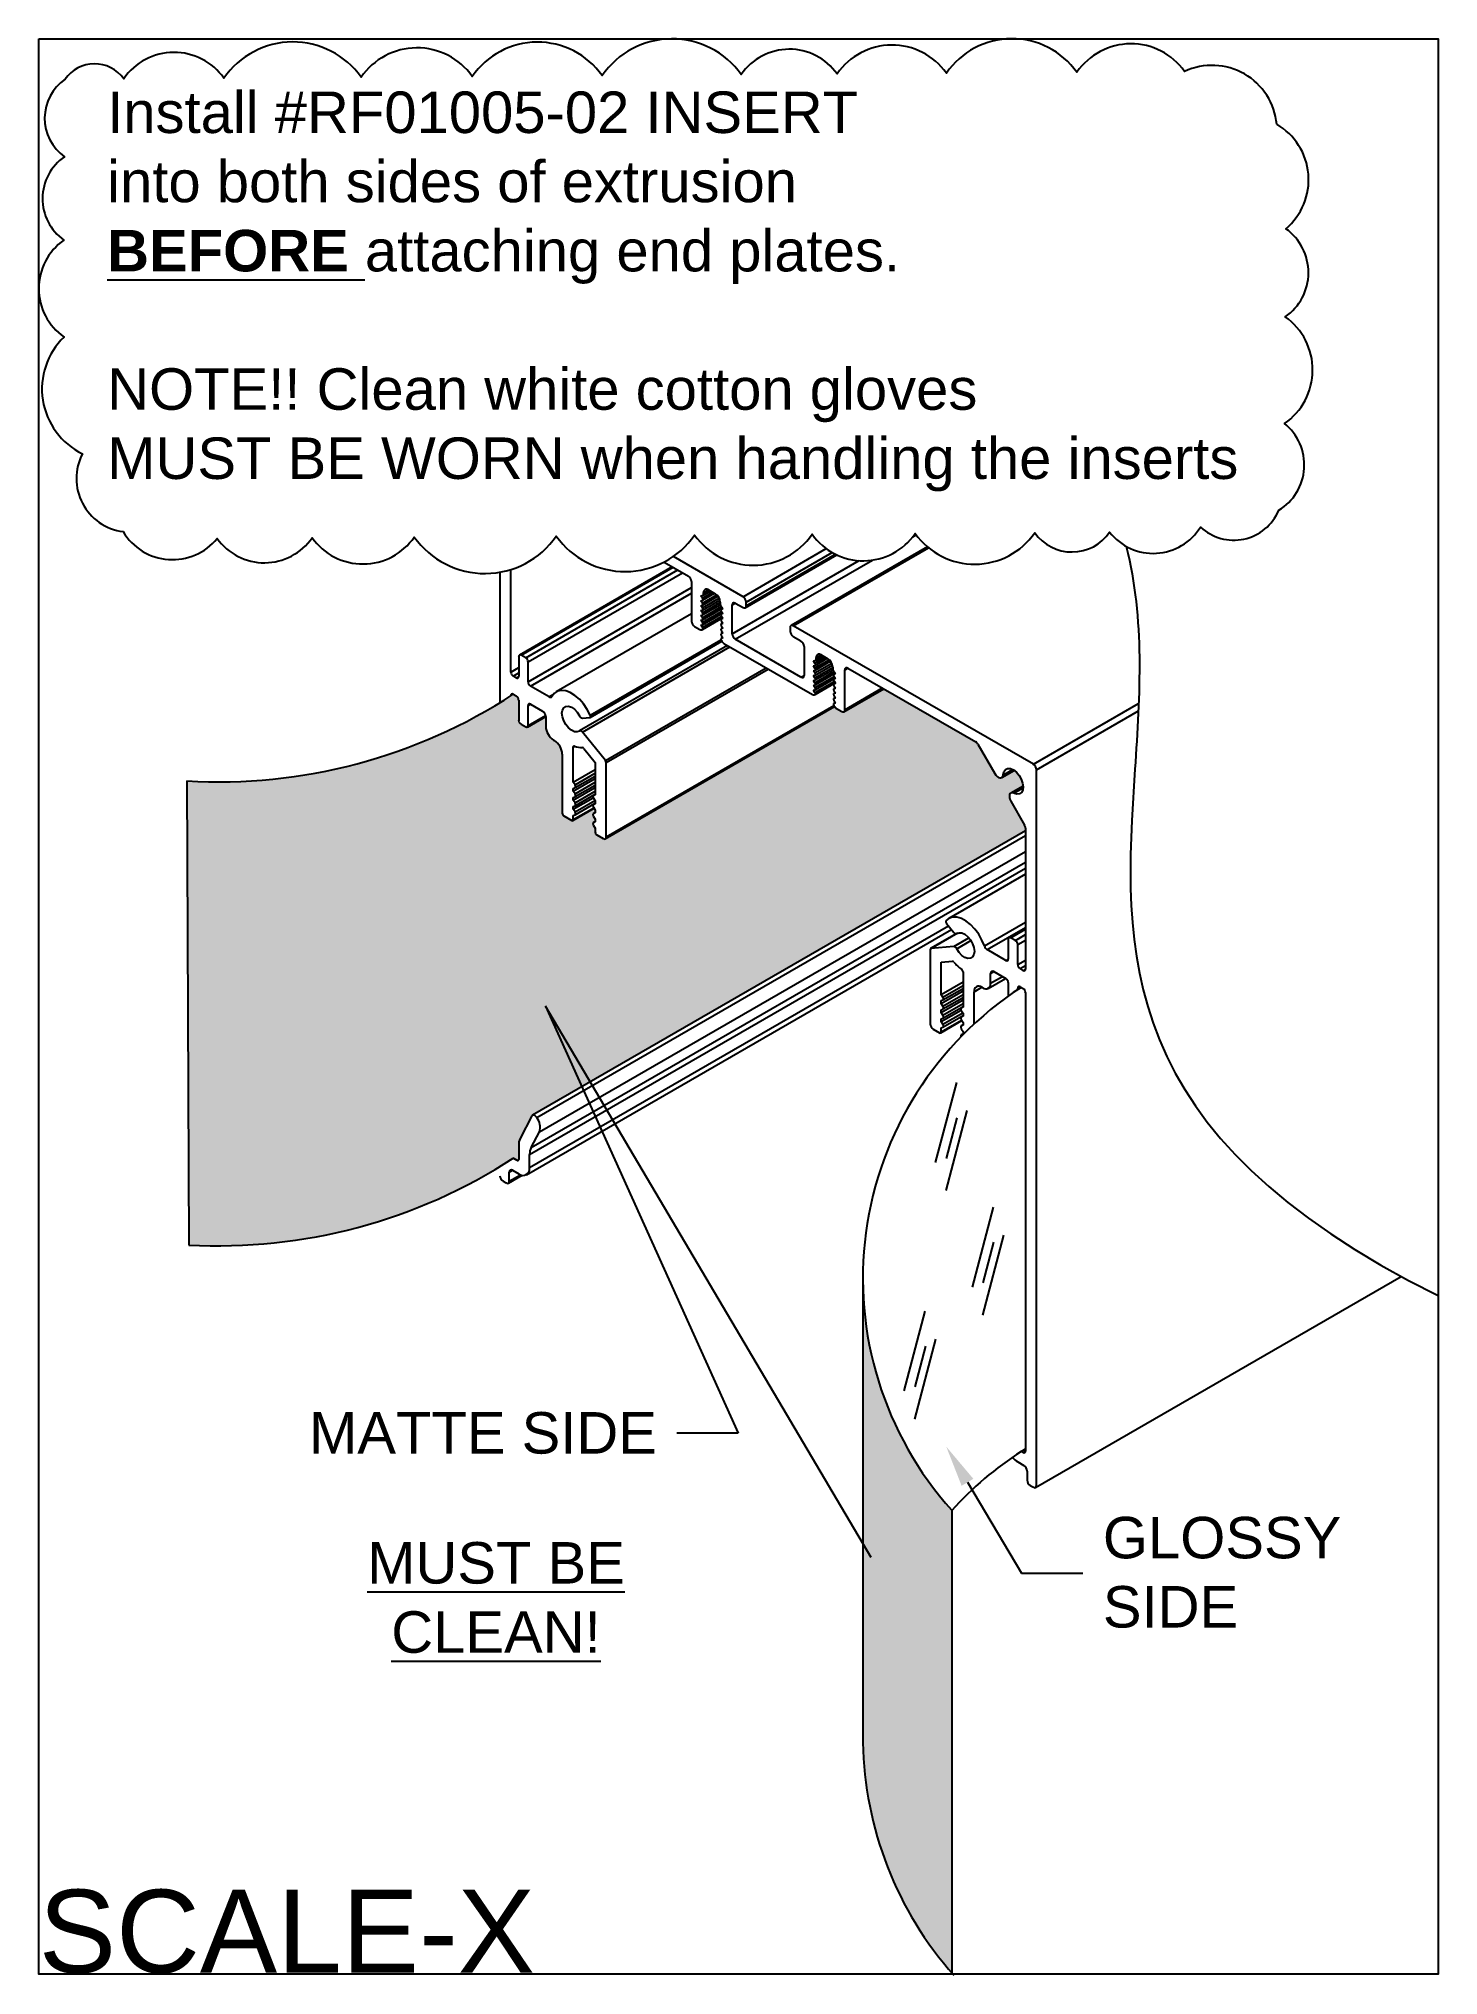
# Model space of a CAD drawing. Header units: inches. Extents: x 0 to 6.32, y -8.75 to 0.
import ezdxf
from ezdxf import colors
from ezdxf.entities.mleader import LeaderData, LeaderLine
from ezdxf.math import Vec2, Vec3

# ---------------------------------------------------------------- set-up
doc = ezdxf.new("R2010")
doc.units = ezdxf.units.IN
doc.header["$LTSCALE"] = 0.5
doc.header["$MEASUREMENT"] = 0
for name, color, linetype in [('FAB DWG', 221, 'CONTINUOUS'), ('Hardware', 242, 'CONTINUOUS'), ('Housing', 150, 'CONTINUOUS')]:
    doc.layers.add(name, color=color, linetype=linetype)
doc.layers.add('Text-Unprinted', color=131, linetype='CONTINUOUS', plot=False)
doc.styles.add('LSAD_Standard', font='arial.ttf')
doc.styles.get("Standard").update_dxf_attribs({"font": 'arial.ttf'})

msp = doc.modelspace()

# ---------------------------------------------------------------- hatches: boundary and pattern name
at = {"layer": 'Hardware', "ltscale": 0.5, "transparency": 16777216}
h = msp.add_hatch(dxfattribs=at)
h.set_pattern_fill('DOTS', color=256)
h.set_pattern_definition([(0, (-559.417354, -123.545665), (0.03125, 0.0625), [0, -0.0625])])
h.paths.add_polyline_path([(4.1239, -6.6472, -0.185195), (3.7223, -5.6001), (3.7223, -7.696, 0.176133), (4.1239, -8.7381)])
h.paths.add_polyline_path([(4.4569, -3.5778), (4.4569, -3.5656, 0.128046), (4.4528, -3.5516), (4.3873, -3.4382), (4.3832, -3.4233), (4.386, -3.4105), (4.3927, -3.4066), (4.4458, -3.3756), (4.4439, -3.3622), (4.4375, -3.3445), (4.4278, -3.3277), (4.4157, -3.3133), (4.405, -3.305), (4.3516, -3.3355), (4.3449, -3.3394), (4.3356, -3.3363), (4.3294, -3.3322), (4.3236, -3.3263), (4.3186, -3.3191), (4.2414, -3.1854, 0.135275), (4.2302, -3.1749), (3.8165, -2.936), (3.6366, -3.0396, -0.225024), (3.6292, -3.0402), (3.605, -3.0263, -0.134188), (3.5943, -3.0161), (2.5586, -3.6137, -0.225259), (2.5512, -3.6143), (2.5217, -3.5973, -0.267974), (2.5134, -3.5843), (2.5134, -3.5656), (2.5027, -3.549), (2.5034, -3.5421), (2.5134, -3.5363), (2.5134, -3.5247), (2.5027, -3.5081), (2.5034, -3.5013), (2.5134, -3.4955), (2.5134, -3.4839), (2.5085, -3.4763), (2.4101, -3.5329), (2.3732, -3.5116, -0.267975), (2.3649, -3.4986), (2.3649, -3.2316, 0.240666), (2.3303, -3.1708, -0.263763), (2.29, -3.1067), (2.29, -3.0618, 0.005757), (2.2899, -3.0611), (2.2069, -3.1088, -0.224847), (2.2013, -3.1092), (2.1801, -3.097, -0.267975), (2.1677, -3.0776), (2.1677, -2.9871, 0.270143), (2.1551, -2.9676), (2.1435, -2.961, -0.159795), (0.6693, -3.3528), (0.6775, -5.449, 0.158934), (2.1435, -5.0568), (2.1618, -5.0673, 0.577379), (2.1677, -5.0625), (2.1677, -4.9986, -0.120589), (2.1743, -4.9679), (2.229, -4.864)])

# ---------------------------------------------------------------- linework, layer by layer
at = {"layer": 'FAB DWG', "transparency": 16777216}
msp.add_lwpolyline([(0.1192, -0.1829, 0.520567), (0.1165, -0.5329, 0.520567), (0.1137, -0.9096, 0.520567), (0.1144, -1.3477, 0.520567), (0.197, -1.875, 0.520567), (0.381, -2.2268, 0.520567), (0.806, -2.2572, 0.520567), (1.2347, -2.2542, 0.520567), (1.6962, -2.251, 0.520567), (2.3376, -2.2466, 0.520567), (2.9625, -2.2423, 0.520567), (3.4931, -2.2386, 0.520567), (3.9591, -2.2354, 0.520567), (4.4983, -2.2317, 0.520567), (4.8369, -2.2293, 0.520567), (5.2472, -2.206, 0.520567), (5.6008, -2.1304, 0.520567), (5.6266, -1.7384, 0.520567), (5.6303, -1.2564, 0.520567), (5.6325, -0.8581, 0.520567), (5.5915, -0.3866, 0.520567), (5.1758, -0.148, 0.520567), (4.6889, -0.1513, 0.520567), (4.0996, -0.1554, 0.520567), (3.606, -0.1588, 0.520567), (3.1726, -0.1618, 0.520567), (2.545, -0.1662, 0.520567), (1.9579, -0.1702, 0.520567), (1.456, -0.1737, 0.520567), (0.8365, -0.178, 0.520567), (0.3839, -0.1811, 0.520567)], format="xyb", close=True, dxfattribs=at)
at = {"layer": 'Hardware', "transparency": 16777216}
for p, q in [((0.6693, -3.3528), (0.6775, -5.4494)), ((4.1445, -4.7151), (4.0492, -5.0763)), ((4.1918, -4.8423), (4.0964, -5.2035)), ((4.1467, -4.8745), (4.0982, -5.0582)), ((4.3108, -5.2778), (4.2155, -5.639)), ((4.3581, -5.405), (4.2627, -5.7662)), ((4.313, -5.4371), (4.2645, -5.6209)), ((4.0029, -5.7476), (3.9076, -6.1088)), ((4.0501, -5.8748), (3.9548, -6.236)), ((4.0051, -5.9069), (3.9566, -6.0907)), ((4.4375, -6.3814), (4.4569, -6.3702))]:
    msp.add_line(p, q, dxfattribs=at)
at = {"layer": 'Hardware', "ltscale": 0.5, "transparency": 16777216}
for p, q in [((3.7223, -5.6001), (3.7223, -7.696)), ((4.1239, -6.6472), (4.1239, -8.7431))]:
    msp.add_line(p, q, dxfattribs=at)
at = {"layer": 'Hardware', "transparency": 16777216}
for centre, radius, start, end in [((0.8091, -0.9097), 2.4474, 266.72534, 303.04061), ((5.2881, -5.6001), 1.5658, 122.90589, 221.96808), ((0.8091, -3.0055), 2.4474, 266.91785, 303.04061), ((5.2881, -7.696), 1.5658, 122.90589, 138.03192), ((5.3564, -7.6647), 1.6344, 181.09682, 221.5232)]:
    msp.add_arc(centre, radius, start, end, dxfattribs=at)
at = {"layer": 'Housing', "transparency": 16777216}
for p, q in [((3.9485, -2.2498), (3.9633, -2.2412)), ((3.1813, -2.5207), (2.8663, -2.3389)), ((3.1322, -2.6884), (3.7051, -2.3576)), ((3.1463, -2.7128), (3.7655, -2.3554)), ((3.1813, -2.5207), (3.5573, -2.3036)), ((3.1913, -2.5707), (3.6051, -2.3318)), ((3.1954, -2.5452), (3.584, -2.3209)), ((3.1954, -2.5615), (3.5987, -2.3287)), ((4.0137, -2.2951), (3.398, -2.6506)), ((3.408, -2.6516), (4.0185, -2.2991)), ((2.0828, -2.4099), (2.0828, -2.9996)), ((2.1323, -2.8609), (2.1323, -2.3979)), ((2.8616, -2.3852), (2.1708, -2.784)), ((2.1783, -2.7847), (2.866, -2.3877)), ((2.1995, -2.7969), (2.8872, -2.3999)), ((2.2101, -2.8153), (2.9084, -2.4122)), ((2.8248, -2.3639), (2.9342, -2.4271)), ((2.2101, -2.9058), (2.9484, -2.4796)), ((2.2207, -2.9242), (2.9484, -2.5041)), ((2.9484, -2.4516), (2.9484, -2.6312)), ((2.9908, -2.5171), (3.0008, -2.5141)), ((2.9973, -2.5272), (2.9908, -2.5171)), ((2.9973, -2.5272), (3.0439, -2.5003)), ((2.9973, -2.5492), (3.062, -2.5119)), ((2.9973, -2.5713), (3.0732, -2.5275)), ((2.9977, -2.537), (3.0526, -2.5053)), ((2.9977, -2.5591), (3.0679, -2.5185)), ((2.9977, -2.5811), (3.0762, -2.5358)), ((3.0014, -2.5139), (3.0344, -2.4948)), ((3.0031, -2.502), (3.025, -2.4894)), ((3.0031, -2.5102), (3.0321, -2.4935)), ((3.0031, -2.5102), (3.0031, -2.502)), ((3.025, -2.4894), (3.0555, -2.507)), ((2.9484, -2.5983), (2.3377, -2.9508)), ((2.9908, -2.5391), (2.9971, -2.5373)), ((2.9973, -2.5492), (2.9908, -2.5391)), ((2.9908, -2.5612), (2.9971, -2.5593)), ((2.9973, -2.5713), (2.9908, -2.5612)), ((2.9908, -2.5832), (2.9971, -2.5814)), ((2.9973, -2.5933), (2.9908, -2.5832)), ((2.9908, -2.6053), (2.9971, -2.6034)), ((2.9973, -2.6154), (2.9908, -2.6053)), ((2.9973, -2.5933), (3.0775, -2.5471)), ((2.9973, -2.6154), (3.0837, -2.5655)), ((2.9973, -2.6374), (3.0837, -2.5875)), ((2.9973, -2.6595), (3.0837, -2.6096)), ((2.9977, -2.6032), (3.0782, -2.5567)), ((2.9977, -2.6252), (3.0887, -2.5727)), ((2.9977, -2.6473), (3.0887, -2.5947)), ((2.9977, -2.6693), (3.0887, -2.6168)), ((3.0775, -2.545), (3.0775, -2.5531)), ((3.0797, -2.5597), (3.0898, -2.5742)), ((3.0892, -2.5733), (3.0829, -2.577)), ((3.0892, -2.5954), (3.0829, -2.599)), ((3.0892, -2.6174), (3.0829, -2.6211)), ((3.0832, -2.5768), (3.0892, -2.5734)), ((3.0898, -2.5742), (3.0832, -2.5768)), ((3.0832, -2.5988), (3.0892, -2.5954)), ((3.0898, -2.5963), (3.0832, -2.5988)), ((3.0832, -2.6209), (3.0892, -2.6174)), ((3.0898, -2.6183), (3.0832, -2.6209)), ((3.0835, -2.5871), (3.0898, -2.5963)), ((3.0835, -2.6092), (3.0898, -2.6183)), ((3.1322, -2.5577), (3.1463, -2.5495)), ((3.1322, -2.6884), (3.1322, -2.5577)), ((3.1463, -2.5495), (3.1813, -2.5697)), ((3.1954, -2.5615), (3.1954, -2.5452)), ((2.9625, -2.6557), (2.9856, -2.6691)), ((2.9908, -2.6273), (2.9971, -2.6255)), ((2.9973, -2.6374), (2.9908, -2.6273)), ((2.9908, -2.6494), (2.9971, -2.6475)), ((2.9973, -2.6595), (2.9908, -2.6494)), ((2.9947, -2.6705), (2.9973, -2.6695)), ((3.0892, -2.6395), (3.0829, -2.6431)), ((3.0892, -2.6615), (3.0829, -2.6651)), ((3.0892, -2.6836), (3.0829, -2.6872)), ((3.0892, -2.7056), (3.0829, -2.7092)), ((3.0832, -2.6429), (3.0892, -2.6395)), ((3.0898, -2.6404), (3.0832, -2.6429)), ((3.0832, -2.665), (3.0892, -2.6615)), ((3.0898, -2.6624), (3.0832, -2.665)), ((3.0832, -2.687), (3.0892, -2.6836)), ((3.0898, -2.6845), (3.0832, -2.687)), ((3.0832, -2.7091), (3.0892, -2.7056)), ((3.0898, -2.7065), (3.0832, -2.7091)), ((3.0835, -2.6312), (3.0898, -2.6404)), ((3.0835, -2.6533), (3.0898, -2.6624)), ((3.0835, -2.6753), (3.0898, -2.6845)), ((3.0835, -2.6974), (3.0898, -2.7065)), ((3.3938, -2.6597), (3.3938, -2.6761)), ((4.4923, -3.2775), (3.408, -2.6516)), ((3.408, -2.7006), (3.4429, -2.7207)), ((2.1677, -2.7908), (2.1677, -2.8813)), ((2.1995, -2.7969), (2.1783, -2.7847)), ((3.111, -2.7414), (2.4431, -3.127)), ((2.4559, -3.1324), (3.1221, -2.7478)), ((2.4902, -3.0657), (3.0853, -2.7222)), ((2.491, -3.0558), (3.0815, -2.7149)), ((3.0832, -2.7191), (3.0858, -2.7231)), ((3.0949, -2.7322), (3.4943, -2.9627)), ((3.4429, -2.884), (3.1463, -2.7128)), ((3.457, -2.7452), (3.457, -2.8759)), ((3.506, -2.8208), (3.5526, -2.7939)), ((3.5064, -2.8307), (3.5613, -2.799)), ((3.5101, -2.8075), (3.5431, -2.7885)), ((3.5118, -2.7957), (3.5337, -2.783)), ((3.5118, -2.8039), (3.5408, -2.7871)), ((3.5118, -2.8039), (3.5118, -2.7957)), ((3.5337, -2.783), (3.5642, -2.8006)), ((2.1323, -2.8609), (2.1677, -2.8405)), ((2.1429, -2.8793), (2.1677, -2.865)), ((2.1571, -2.8874), (2.1429, -2.8793)), ((2.1571, -2.8874), (2.1677, -2.8813)), ((2.2101, -2.9058), (2.2101, -2.8153)), ((2.5594, -3.2612), (3.2853, -2.8421)), ((2.5629, -3.2703), (3.295, -2.8476)), ((3.4429, -2.884), (3.457, -2.8759)), ((3.4995, -2.8107), (3.5095, -2.8078)), ((3.506, -2.8208), (3.4995, -2.8107)), ((3.4995, -2.8328), (3.5058, -2.8309)), ((3.506, -2.8429), (3.4995, -2.8328)), ((3.4995, -2.8548), (3.5058, -2.853)), ((3.506, -2.8649), (3.4995, -2.8548)), ((3.4995, -2.8769), (3.5058, -2.875)), ((3.506, -2.887), (3.4995, -2.8769)), ((3.506, -2.8429), (3.5707, -2.8055)), ((3.506, -2.8649), (3.5819, -2.8211)), ((3.506, -2.887), (3.5861, -2.8407)), ((3.506, -2.909), (3.5924, -2.8591)), ((3.506, -2.9311), (3.5924, -2.8812)), ((3.5064, -2.8527), (3.5766, -2.8122)), ((3.5064, -2.8748), (3.5849, -2.8294)), ((3.5064, -2.8968), (3.5868, -2.8503)), ((3.5064, -2.9189), (3.5974, -2.8663)), ((3.5861, -2.8386), (3.5861, -2.8468)), ((3.5884, -2.8533), (3.5985, -2.8679)), ((3.5978, -2.867), (3.5916, -2.8706)), ((3.5919, -2.8704), (3.5979, -2.867)), ((3.5985, -2.8679), (3.5919, -2.8704)), ((3.5921, -2.8808), (3.5985, -2.8899)), ((3.6409, -2.8514), (3.655, -2.8432)), ((3.6409, -3.031), (3.6409, -2.8514)), ((3.655, -2.8432), (4.2319, -3.1762)), ((2.1323, -2.9686), (2.1323, -2.967)), ((2.1429, -2.9609), (2.1571, -2.9691)), ((2.3055, -2.9731), (2.2207, -2.9242)), ((2.3055, -2.9731), (2.3242, -2.9623)), ((3.4995, -2.8989), (3.5058, -2.8971)), ((3.506, -2.909), (3.4995, -2.8989)), ((3.4995, -2.921), (3.5058, -2.9191)), ((3.506, -2.9311), (3.4995, -2.921)), ((3.4995, -2.943), (3.5058, -2.9412)), ((3.506, -2.9531), (3.4995, -2.943)), ((3.5034, -2.9641), (3.506, -2.9631)), ((3.506, -2.9531), (3.5924, -2.9032)), ((3.5064, -2.9409), (3.5974, -2.8884)), ((3.5064, -2.9629), (3.5974, -2.9104)), ((3.5978, -2.889), (3.5916, -2.8927)), ((3.5978, -2.9111), (3.5916, -2.9147)), ((3.5978, -2.9331), (3.5916, -2.9367)), ((3.5978, -2.9552), (3.5916, -2.9588)), ((3.5919, -2.8925), (3.5979, -2.8891)), ((3.5985, -2.8899), (3.5919, -2.8925)), ((3.5919, -2.9145), (3.5979, -2.9111)), ((3.5985, -2.912), (3.5919, -2.9145)), ((3.5919, -2.9366), (3.5979, -2.9331)), ((3.5985, -2.934), (3.5919, -2.9366)), ((3.5919, -2.9586), (3.5979, -2.9552)), ((3.5985, -2.9561), (3.5919, -2.9586)), ((3.5921, -2.9028), (3.5985, -2.912)), ((3.5921, -2.9249), (3.5985, -2.934)), ((3.5921, -2.9469), (3.5985, -2.9561)), ((3.5921, -2.969), (3.5985, -2.9781)), ((3.6367, -3.0402), (3.8165, -2.9364)), ((3.6409, -3.031), (3.8106, -2.933)), ((2.1677, -2.9875), (2.1677, -3.0779)), ((2.207, -3.1093), (2.2899, -3.0614)), ((2.2101, -3.0119), (2.2207, -3.0058)), ((2.2101, -3.1024), (2.2101, -3.0119)), ((2.2101, -3.1024), (2.2893, -3.0567)), ((2.2207, -3.0058), (2.2758, -3.0376)), ((2.5588, -3.6143), (3.5943, -3.0164)), ((2.5629, -3.6051), (3.5912, -3.0115)), ((3.5978, -2.9772), (3.5916, -2.9808)), ((3.5978, -2.9993), (3.5916, -3.0029)), ((3.5919, -2.9807), (3.5979, -2.9772)), ((3.5985, -2.9781), (3.5919, -2.9807)), ((3.5919, -3.0027), (3.5979, -2.9993)), ((3.5985, -3.0002), (3.5919, -3.0027)), ((3.5919, -3.0127), (3.5945, -3.0167)), ((3.5921, -2.991), (3.5985, -3.0002)), ((3.6036, -3.0258), (3.6267, -3.0392)), ((4.4923, -3.2775), (4.9679, -3.0029)), ((4.5064, -3.302), (4.9666, -3.0364)), ((2.1783, -3.0963), (2.1995, -3.1086)), ((2.29, -3.0621), (2.29, -3.107)), ((2.4559, -3.0691), (2.4887, -3.0662)), ((2.5594, -3.2612), (2.4559, -3.1324)), ((2.3253, -3.1683), (2.3296, -3.1707)), ((2.3649, -3.232), (2.3649, -3.499)), ((2.4144, -3.1996), (2.4215, -3.1955)), ((2.4144, -3.3585), (2.4144, -3.1996)), ((2.4624, -3.2066), (2.5134, -3.27)), ((4.2419, -3.1868), (4.3186, -3.3195)), ((2.4144, -3.3585), (2.5134, -3.3014)), ((2.4223, -3.3707), (2.5134, -3.3181)), ((2.5134, -3.27), (2.5134, -3.4157)), ((2.5629, -3.6051), (2.5629, -3.2703)), ((4.3496, -3.3374), (4.4054, -3.3052)), ((4.3559, -3.325), (4.3979, -3.3007)), ((4.5064, -6.5355), (4.5064, -3.302)), ((2.4144, -3.3994), (2.5134, -3.3422)), ((2.4223, -3.3707), (2.4144, -3.3585)), ((2.4144, -3.4402), (2.5134, -3.383)), ((2.4144, -3.3863), (2.4223, -3.3832)), ((2.4144, -3.3994), (2.4144, -3.3863)), ((2.4223, -3.4115), (2.4144, -3.3994)), ((2.4223, -3.4115), (2.5134, -3.3589)), ((2.4223, -3.4524), (2.5134, -3.3997)), ((2.4227, -3.383), (2.5134, -3.3306)), ((2.4227, -3.4238), (2.5134, -3.3715)), ((4.4461, -3.3758), (4.3903, -3.408)), ((4.4043, -3.4087), (4.4462, -3.3845)), ((2.4123, -3.5321), (2.5085, -3.4766)), ((2.4144, -3.4271), (2.4223, -3.424)), ((2.4144, -3.4402), (2.4144, -3.4271)), ((2.4144, -3.481), (2.5043, -3.4291)), ((2.4223, -3.4524), (2.4144, -3.4402)), ((2.4144, -3.4679), (2.4223, -3.4649)), ((2.4144, -3.481), (2.4144, -3.4679)), ((2.4144, -3.5276), (2.5069, -3.4742)), ((2.4223, -3.4932), (2.4144, -3.481)), ((2.4223, -3.4932), (2.5121, -3.4414)), ((2.4227, -3.4646), (2.5134, -3.4123)), ((2.4227, -3.5055), (2.5134, -3.4531)), ((2.5134, -3.4142), (2.5051, -3.419)), ((2.5134, -3.455), (2.5051, -3.4598)), ((2.5134, -3.4958), (2.5051, -3.5006)), ((2.5055, -3.4188), (2.5134, -3.4142)), ((2.5134, -3.4157), (2.5055, -3.4188)), ((2.5055, -3.4313), (2.5134, -3.4434)), ((2.5055, -3.4596), (2.5134, -3.455)), ((2.5134, -3.4565), (2.5055, -3.4596)), ((2.5055, -3.4721), (2.5134, -3.4843)), ((2.5055, -3.5004), (2.5134, -3.4959)), ((2.5134, -3.4973), (2.5055, -3.5004)), ((2.5134, -3.4434), (2.5134, -3.4565)), ((2.5134, -3.4843), (2.5134, -3.4973)), ((4.3903, -3.4438), (4.4528, -3.552)), ((4.4569, -3.5782), (2.2308, -4.8633)), ((2.372, -3.5112), (2.4073, -3.5316)), ((2.4144, -3.5088), (2.4223, -3.5057)), ((2.4144, -3.5276), (2.4144, -3.5088)), ((2.5134, -3.5367), (2.5051, -3.5415)), ((2.5055, -3.5129), (2.5134, -3.5251)), ((2.5055, -3.5412), (2.5134, -3.5367)), ((2.5134, -3.5382), (2.5055, -3.5412)), ((2.5055, -3.5538), (2.5134, -3.5659)), ((2.5134, -3.5251), (2.5134, -3.5382)), ((2.5134, -3.5659), (2.5134, -3.5847)), ((4.4569, -3.5659), (4.4569, -4.2029)), ((2.2498, -4.8733), (4.4569, -3.5991)), ((2.2612, -4.9384), (4.4569, -3.6709)), ((2.5205, -3.5969), (2.5488, -3.6133)), ((2.2172, -5.0402), (4.4569, -3.7472)), ((2.2238, -5.0095), (4.4569, -3.7203)), ((4.4569, -3.7738), (4.1101, -3.974)), ((2.2027, -5.1317), (4.1222, -4.0236)), ((2.2172, -5.0997), (4.1092, -4.0074)), ((4.1005, -3.9967), (4.1333, -4.0375)), ((4.271, -4.0985), (4.4569, -3.9912)), ((4.2838, -4.1151), (4.4569, -4.0152)), ((4.4569, -4.0175), (4.3823, -4.0606)), ((4.3898, -4.0614), (4.4569, -4.0226)), ((4.1444, -4.0435), (4.0284, -4.1105)), ((4.0299, -4.1101), (4.1516, -4.0398)), ((4.1333, -4.1008), (4.0299, -4.1101)), ((4.1333, -4.1008), (4.2012, -4.0616)), ((4.1461, -4.0429), (4.1515, -4.0399)), ((4.1467, -4.0426), (4.1512, -4.04)), ((4.1467, -4.1111), (4.2105, -4.0742)), ((4.3791, -4.0675), (4.3791, -4.158)), ((4.411, -4.0736), (4.3898, -4.0614)), ((4.411, -4.0736), (4.4569, -4.0471)), ((4.4216, -4.092), (4.4569, -4.0716)), ((4.4216, -4.1825), (4.4216, -4.092)), ((4.0263, -4.1151), (4.0263, -4.4499)), ((4.0758, -4.172), (4.1268, -4.1674)), ((4.0758, -4.3176), (4.0758, -4.172)), ((4.3685, -4.1641), (4.2838, -4.1151)), ((4.3685, -4.1641), (4.3791, -4.158)), ((4.4216, -4.1825), (4.4569, -4.162)), ((4.4322, -4.2008), (4.4569, -4.1865)), ((4.0758, -4.3176), (4.1748, -4.2605)), ((4.0837, -4.3298), (4.1748, -4.2772)), ((4.1748, -4.2159), (4.1748, -4.3748)), ((4.2243, -4.3054), (4.2597, -4.285)), ((4.2597, -4.285), (4.2639, -4.2874)), ((4.2889, -4.2899), (4.367, -4.2448)), ((4.2993, -4.2221), (4.3134, -4.2139)), ((4.2993, -4.267), (4.2993, -4.2221)), ((4.2993, -4.267), (4.3523, -4.2364)), ((4.3134, -4.2139), (4.3685, -4.2457)), ((4.3791, -4.2641), (4.3791, -4.3252)), ((4.4216, -4.2886), (4.4322, -4.2825)), ((4.4463, -4.209), (4.4322, -4.2008)), ((4.4322, -4.2825), (4.4463, -4.2906)), ((4.4463, -4.209), (4.4569, -4.2029)), ((4.0758, -4.3585), (4.1748, -4.3013)), ((4.0837, -4.3298), (4.0758, -4.3176)), ((4.0758, -4.3993), (4.1748, -4.3422)), ((4.0758, -4.3454), (4.0837, -4.3423)), ((4.0758, -4.3585), (4.0758, -4.3454)), ((4.0837, -4.3706), (4.0758, -4.3585)), ((4.0837, -4.3706), (4.1748, -4.318)), ((4.0837, -4.4115), (4.1748, -4.3589)), ((4.0842, -4.3421), (4.1748, -4.2898)), ((4.0842, -4.3829), (4.1748, -4.3306)), ((4.0842, -4.4238), (4.1748, -4.3714)), ((4.1748, -4.3733), (4.1665, -4.3781)), ((4.167, -4.3779), (4.1748, -4.3733)), ((4.2243, -4.4512), (4.2243, -4.3054)), ((4.4216, -4.296), (4.4216, -4.2886)), ((4.4569, -4.309), (4.4569, -6.3804)), ((4.0738, -4.4913), (4.1699, -4.4358)), ((4.0758, -4.3862), (4.0837, -4.3832)), ((4.0758, -4.3993), (4.0758, -4.3862)), ((4.0758, -4.4401), (4.1658, -4.3882)), ((4.0837, -4.4115), (4.0758, -4.3993)), ((4.0758, -4.4271), (4.0837, -4.424)), ((4.0758, -4.4401), (4.0758, -4.4271)), ((4.0758, -4.4867), (4.1683, -4.4333)), ((4.0837, -4.4523), (4.0758, -4.4401)), ((4.0837, -4.4523), (4.1735, -4.4005)), ((4.0842, -4.4646), (4.1748, -4.4122)), ((4.1748, -4.4141), (4.1665, -4.4189)), ((4.1748, -4.4549), (4.1665, -4.4598)), ((4.1748, -4.3748), (4.167, -4.3779)), ((4.167, -4.3904), (4.1748, -4.4026)), ((4.167, -4.4187), (4.1748, -4.4142)), ((4.1748, -4.4156), (4.167, -4.4187)), ((4.167, -4.4312), (4.1748, -4.4434)), ((4.167, -4.4595), (4.1748, -4.455)), ((4.1748, -4.4565), (4.167, -4.4595)), ((4.1748, -4.4026), (4.1748, -4.4156)), ((4.1748, -4.4434), (4.1748, -4.4565)), ((4.0405, -4.4744), (4.0688, -4.4908)), ((4.0758, -4.4679), (4.0837, -4.4648)), ((4.0758, -4.4867), (4.0758, -4.4679)), ((4.1748, -4.4958), (4.1665, -4.5006)), ((4.167, -4.472), (4.1748, -4.4842)), ((4.167, -4.5004), (4.1748, -4.4958)), ((4.1748, -4.4973), (4.167, -4.5004)), ((4.1748, -4.4842), (4.1748, -4.4973)), ((2.2279, -4.8664), (2.1743, -4.9683)), ((2.2238, -5.0095), (2.2612, -4.9384)), ((2.1606, -5.067), (2.1435, -5.0571)), ((2.1677, -4.9989), (2.1677, -5.0629)), ((2.2172, -5.0997), (2.2172, -5.0402)), ((2.097, -5.1609), (2.1111, -5.1691)), ((2.1211, -5.1701), (2.1831, -5.1343)), ((2.1252, -5.1201), (2.1394, -5.1119)), ((2.1252, -5.1609), (2.1252, -5.1201)), ((2.1252, -5.1609), (2.1753, -5.132)), ((2.1394, -5.1119), (2.1677, -5.1282)), ((4.5023, -6.5447), (6.1539, -5.5912)), ((4.4463, -6.3865), (4.4375, -6.3814)), ((4.4463, -6.3865), (4.4569, -6.3804)), ((4.4216, -6.4294), (4.4499, -6.4457)), ((4.464, -6.4702), (4.464, -6.511)), ((4.4781, -6.5355), (4.4923, -6.5437))]:
    msp.add_line(p, q, dxfattribs=at)
at = {"layer": 'Housing', "transparency": 16777216, "flags": 128}
for points in [[(2.9971, -2.5373), (2.998, -2.5368), (2.9987, -2.536), (2.9992, -2.5349), (2.9993, -2.5335), (2.9992, -2.532), (2.9988, -2.5304), (2.9982, -2.5288), (2.9973, -2.5272)], [(2.9971, -2.5593), (2.998, -2.5588), (2.9987, -2.558), (2.9992, -2.5569), (2.9993, -2.5556), (2.9992, -2.554), (2.9988, -2.5524), (2.9982, -2.5508), (2.9973, -2.5492)], [(2.9971, -2.5814), (2.998, -2.5809), (2.9987, -2.5801), (2.9992, -2.579), (2.9993, -2.5776), (2.9992, -2.5761), (2.9988, -2.5745), (2.9982, -2.5728), (2.9973, -2.5713)], [(2.9971, -2.6034), (2.998, -2.6029), (2.9987, -2.6021), (2.9992, -2.601), (2.9993, -2.5997), (2.9992, -2.5981), (2.9988, -2.5965), (2.9982, -2.5949), (2.9973, -2.5933)], [(2.9971, -2.6255), (2.998, -2.625), (2.9987, -2.6242), (2.9992, -2.6231), (2.9993, -2.6217), (2.9992, -2.6202), (2.9988, -2.6186), (2.9982, -2.6169), (2.9973, -2.6154)], [(3.0832, -2.5768), (3.0824, -2.5773), (3.0817, -2.5782), (3.0813, -2.5794), (3.0812, -2.5808), (3.0814, -2.5823), (3.0818, -2.584), (3.0825, -2.5856), (3.0835, -2.5871)], [(3.0832, -2.5988), (3.0824, -2.5994), (3.0817, -2.6003), (3.0813, -2.6014), (3.0812, -2.6028), (3.0814, -2.6044), (3.0818, -2.606), (3.0825, -2.6076), (3.0835, -2.6092)], [(3.0832, -2.6209), (3.0824, -2.6214), (3.0817, -2.6223), (3.0813, -2.6235), (3.0812, -2.6249), (3.0814, -2.6264), (3.0818, -2.6281), (3.0825, -2.6297), (3.0835, -2.6312)], [(2.9971, -2.6475), (2.998, -2.647), (2.9987, -2.6462), (2.9992, -2.6451), (2.9993, -2.6438), (2.9992, -2.6422), (2.9988, -2.6406), (2.9982, -2.639), (2.9973, -2.6374)], [(2.9973, -2.6695), (2.9982, -2.6689), (2.9988, -2.6681), (2.9992, -2.667), (2.9993, -2.6656), (2.9992, -2.6641), (2.9988, -2.6626), (2.9982, -2.661), (2.9973, -2.6595)], [(3.0832, -2.6429), (3.0824, -2.6435), (3.0817, -2.6444), (3.0813, -2.6455), (3.0812, -2.6469), (3.0814, -2.6485), (3.0818, -2.6501), (3.0825, -2.6517), (3.0835, -2.6533)], [(3.0832, -2.665), (3.0824, -2.6655), (3.0817, -2.6664), (3.0813, -2.6676), (3.0812, -2.669), (3.0814, -2.6705), (3.0818, -2.6722), (3.0825, -2.6738), (3.0835, -2.6753)], [(3.0832, -2.687), (3.0824, -2.6876), (3.0817, -2.6885), (3.0813, -2.6896), (3.0812, -2.691), (3.0814, -2.6926), (3.0818, -2.6942), (3.0825, -2.6958), (3.0835, -2.6974)], [(3.0832, -2.7091), (3.0824, -2.7096), (3.0817, -2.7104), (3.0814, -2.7116), (3.0812, -2.7129), (3.0814, -2.7144), (3.0817, -2.716), (3.0824, -2.7176), (3.0832, -2.7191)], [(3.5058, -2.8309), (3.5067, -2.8304), (3.5074, -2.8296), (3.5078, -2.8285), (3.508, -2.8272), (3.5079, -2.8257), (3.5075, -2.824), (3.5069, -2.8224), (3.506, -2.8208)], [(3.5058, -2.853), (3.5067, -2.8525), (3.5074, -2.8517), (3.5078, -2.8506), (3.508, -2.8492), (3.5079, -2.8477), (3.5075, -2.8461), (3.5069, -2.8444), (3.506, -2.8429)], [(3.5058, -2.875), (3.5067, -2.8745), (3.5074, -2.8737), (3.5078, -2.8726), (3.508, -2.8713), (3.5079, -2.8697), (3.5075, -2.8681), (3.5069, -2.8665), (3.506, -2.8649)], [(3.5919, -2.8704), (3.591, -2.871), (3.5904, -2.8719), (3.59, -2.873), (3.5899, -2.8744), (3.5901, -2.876), (3.5905, -2.8776), (3.5912, -2.8793), (3.5921, -2.8808)], [(2.491, -3.0558), (2.4775, -3.0296), (2.4609, -3.0053), (2.442, -2.984), (2.4217, -2.9665), (2.4008, -2.9538), (2.3803, -2.9462), (2.3609, -2.9442), (2.3437, -2.9479), (2.3292, -2.957), (2.3182, -2.9712)], [(3.5058, -2.8971), (3.5067, -2.8966), (3.5074, -2.8958), (3.5078, -2.8947), (3.508, -2.8933), (3.5079, -2.8918), (3.5075, -2.8902), (3.5069, -2.8885), (3.506, -2.887)], [(3.5058, -2.9191), (3.5067, -2.9186), (3.5074, -2.9178), (3.5078, -2.9167), (3.508, -2.9154), (3.5079, -2.9138), (3.5075, -2.9122), (3.5069, -2.9106), (3.506, -2.909)], [(3.5058, -2.9412), (3.5067, -2.9407), (3.5074, -2.9399), (3.5078, -2.9388), (3.508, -2.9374), (3.5079, -2.9359), (3.5075, -2.9343), (3.5069, -2.9326), (3.506, -2.9311)], [(3.506, -2.9631), (3.5069, -2.9626), (3.5075, -2.9617), (3.5079, -2.9606), (3.508, -2.9593), (3.5079, -2.9578), (3.5075, -2.9562), (3.5069, -2.9546), (3.506, -2.9531)], [(3.5919, -2.8925), (3.591, -2.893), (3.5904, -2.8939), (3.59, -2.8951), (3.5899, -2.8965), (3.5901, -2.898), (3.5905, -2.8997), (3.5912, -2.9013), (3.5921, -2.9028)], [(3.5919, -2.9145), (3.591, -2.9151), (3.5904, -2.916), (3.59, -2.9171), (3.5899, -2.9185), (3.5901, -2.9201), (3.5905, -2.9217), (3.5912, -2.9233), (3.5921, -2.9249)], [(3.5919, -2.9366), (3.591, -2.9371), (3.5904, -2.938), (3.59, -2.9392), (3.5899, -2.9406), (3.5901, -2.9421), (3.5905, -2.9438), (3.5912, -2.9454), (3.5921, -2.9469)], [(3.5919, -2.9586), (3.591, -2.9592), (3.5904, -2.9601), (3.59, -2.9612), (3.5899, -2.9626), (3.5901, -2.9642), (3.5905, -2.9658), (3.5912, -2.9674), (3.5921, -2.969)], [(2.4426, -3.1273), (2.4322, -3.1315), (2.4196, -3.1304), (2.406, -3.1241), (2.3926, -3.1132), (2.3806, -3.0986), (2.3712, -3.0817), (2.3652, -3.064), (2.3631, -3.0472), (2.3652, -3.0328), (2.3712, -3.0221), (2.3806, -3.0161), (2.3926, -3.0153), (2.406, -3.0198), (2.4196, -3.0292), (2.4322, -3.0426), (2.4426, -3.0588)], [(2.4887, -3.0662), (2.4899, -3.0659), (2.4908, -3.0652), (2.4916, -3.0642), (2.4921, -3.0629), (2.4922, -3.0613), (2.4921, -3.0595), (2.4917, -3.0577), (2.491, -3.0558)], [(3.5919, -2.9807), (3.591, -2.9812), (3.5904, -2.9821), (3.59, -2.9833), (3.5899, -2.9847), (3.5901, -2.9862), (3.5905, -2.9879), (3.5912, -2.9895), (3.5921, -2.991)], [(3.5919, -3.0027), (3.5911, -3.0032), (3.5904, -3.0041), (3.59, -3.0052), (3.5899, -3.0066), (3.59, -3.008), (3.5904, -3.0096), (3.5911, -3.0112), (3.5919, -3.0127)], [(2.4559, -3.1324), (2.4542, -3.1306), (2.4525, -3.129), (2.4507, -3.1278), (2.4488, -3.1269), (2.4471, -3.1264), (2.4454, -3.1263), (2.4439, -3.1266), (2.4426, -3.1273)], [(2.4144, -3.1996), (2.4145, -3.1982), (2.4149, -3.197), (2.4154, -3.196), (2.4162, -3.1952), (2.4171, -3.1947), (2.4182, -3.1946), (2.4194, -3.1947), (2.4206, -3.1951)], [(4.3186, -3.3195), (4.3236, -3.3267), (4.3294, -3.3326), (4.3356, -3.3367), (4.3417, -3.3387), (4.3472, -3.3384), (4.3516, -3.3358), (4.3546, -3.3312), (4.3559, -3.325)], [(4.3559, -3.325), (4.359, -3.3112), (4.3659, -3.3015), (4.376, -3.2967), (4.3885, -3.2973), (4.4021, -3.3031), (4.4157, -3.3137), (4.4278, -3.328), (4.4376, -3.3449), (4.4439, -3.3626), (4.4463, -3.3796), (4.4445, -3.3943), (4.4388, -3.4054), (4.4295, -3.4118), (4.4177, -3.4129), (4.4043, -3.4087)], [(2.4223, -3.3832), (2.4233, -3.3825), (2.4241, -3.3815), (2.4246, -3.3801), (2.4248, -3.3784), (2.4246, -3.3765), (2.4241, -3.3746), (2.4233, -3.3726), (2.4223, -3.3707)], [(2.4223, -3.424), (2.4233, -3.4234), (2.4241, -3.4223), (2.4246, -3.4209), (2.4248, -3.4192), (2.4246, -3.4174), (2.4241, -3.4154), (2.4233, -3.4134), (2.4223, -3.4115)], [(4.4043, -3.4087), (4.3982, -3.4067), (4.3927, -3.407), (4.3883, -3.4095), (4.3853, -3.4141), (4.3839, -3.4204), (4.3844, -3.4278), (4.3866, -3.4358), (4.3903, -3.4438)], [(2.4223, -3.4649), (2.4233, -3.4642), (2.4241, -3.4631), (2.4246, -3.4617), (2.4248, -3.4601), (2.4246, -3.4582), (2.4241, -3.4562), (2.4233, -3.4543), (2.4223, -3.4524)], [(2.4223, -3.5057), (2.4233, -3.505), (2.4241, -3.504), (2.4246, -3.5026), (2.4248, -3.5009), (2.4246, -3.499), (2.4241, -3.4971), (2.4233, -3.4951), (2.4223, -3.4932)], [(2.5055, -3.4188), (2.5045, -3.4194), (2.5037, -3.4205), (2.5032, -3.4219), (2.503, -3.4236), (2.5032, -3.4254), (2.5037, -3.4274), (2.5045, -3.4294), (2.5055, -3.4313)], [(2.5055, -3.4596), (2.5045, -3.4603), (2.5037, -3.4613), (2.5032, -3.4627), (2.503, -3.4644), (2.5032, -3.4662), (2.5037, -3.4682), (2.5045, -3.4702), (2.5055, -3.4721)], [(2.5055, -3.5004), (2.5045, -3.5011), (2.5037, -3.5021), (2.5032, -3.5035), (2.503, -3.5052), (2.5032, -3.5071), (2.5037, -3.509), (2.5045, -3.511), (2.5055, -3.5129)], [(2.5055, -3.5412), (2.5045, -3.5419), (2.5037, -3.543), (2.5032, -3.5444), (2.503, -3.546), (2.5032, -3.5479), (2.5037, -3.5499), (2.5045, -3.5519), (2.5055, -3.5538)], [(4.271, -4.0985), (4.26, -4.0716), (4.2456, -4.0458), (4.2283, -4.0223), (4.209, -4.0019), (4.1884, -3.9857), (4.1675, -3.9744), (4.1472, -3.9683), (4.1283, -3.9679), (4.1118, -3.9731), (4.0982, -3.9837)], [(4.1333, -4.0375), (4.135, -4.0393), (4.1368, -4.0409), (4.1386, -4.0421), (4.1404, -4.043), (4.1422, -4.0435), (4.1438, -4.0436), (4.1453, -4.0433), (4.1467, -4.0426)], [(4.1467, -4.0426), (4.1571, -4.0384), (4.1697, -4.0395), (4.1833, -4.0458), (4.1967, -4.0567), (4.2086, -4.0713), (4.218, -4.0882), (4.224, -4.1059), (4.2261, -4.1227), (4.224, -4.1371), (4.218, -4.1478), (4.2086, -4.1539), (4.1967, -4.1547), (4.1833, -4.1502), (4.1697, -4.1408), (4.1571, -4.1273), (4.1467, -4.1111)], [(4.0837, -4.3423), (4.0848, -4.3417), (4.0856, -4.3406), (4.0861, -4.3392), (4.0862, -4.3375), (4.0861, -4.3357), (4.0856, -4.3337), (4.0848, -4.3317), (4.0837, -4.3298)], [(4.0837, -4.3832), (4.0848, -4.3825), (4.0856, -4.3814), (4.0861, -4.38), (4.0862, -4.3784), (4.0861, -4.3765), (4.0856, -4.3745), (4.0848, -4.3725), (4.0837, -4.3706)], [(4.0837, -4.424), (4.0848, -4.4233), (4.0856, -4.4223), (4.0861, -4.4209), (4.0862, -4.4192), (4.0861, -4.4173), (4.0856, -4.4154), (4.0848, -4.4134), (4.0837, -4.4115)], [(4.0837, -4.4648), (4.0848, -4.4641), (4.0856, -4.4631), (4.0861, -4.4617), (4.0862, -4.46), (4.0861, -4.4581), (4.0856, -4.4562), (4.0848, -4.4542), (4.0837, -4.4523)], [(4.167, -4.3779), (4.1659, -4.3786), (4.1651, -4.3796), (4.1646, -4.381), (4.1644, -4.3827), (4.1646, -4.3845), (4.1651, -4.3865), (4.1659, -4.3885), (4.167, -4.3904)], [(4.167, -4.4187), (4.1659, -4.4194), (4.1651, -4.4204), (4.1646, -4.4218), (4.1644, -4.4235), (4.1646, -4.4254), (4.1651, -4.4273), (4.1659, -4.4293), (4.167, -4.4312)], [(4.167, -4.4595), (4.1659, -4.4602), (4.1651, -4.4613), (4.1646, -4.4627), (4.1644, -4.4643), (4.1646, -4.4662), (4.1651, -4.4682), (4.1659, -4.4701), (4.167, -4.472)], [(4.167, -4.5004), (4.1659, -4.501), (4.1651, -4.5021), (4.1646, -4.5035), (4.1644, -4.5052), (4.1646, -4.507), (4.1651, -4.509), (4.1651, -4.509)], [(2.2498, -4.8733), (2.2471, -4.8697), (2.244, -4.8667), (2.2408, -4.8644), (2.2376, -4.8629), (2.2346, -4.8624), (2.2319, -4.8628), (2.2296, -4.8642), (2.2279, -4.8664)]]:
    msp.add_lwpolyline(points, dxfattribs=at)
at = {"layer": 'Housing', "transparency": 16777216}
for centre, radius, start, end in [((2.9177, -2.453), 0.0307, 2.60551, 57.39452), ((2.9994, -2.5107), 0.00371, 292.55137, 7.64169), ((3.0165, -2.4999), 0.0135, 50.7969, 189.21407), ((3.0299, -2.5471), 0.0476, 2.60549, 57.39452), ((3.1647, -2.5466), 0.0307, 2.60548, 57.39452), ((3.0894, -2.5526), 0.012, 182.3555, 215.77633), ((3.1408, -2.5563), 0.00873, 50.79691, 189.21407), ((3.1868, -2.5629), 0.00873, 230.7967, 9.21392), ((2.9791, -2.6298), 0.0307, 182.60548, 237.39452), ((2.9917, -2.6602), 0.0107, 235.59614, 286.56075), ((3.1629, -2.687), 0.0307, 182.60548, 237.39452), ((3.4025, -2.6583), 0.00873, 50.7967, 189.21397), ((3.4245, -2.6747), 0.0307, 182.60548, 237.39456), ((2.1741, -2.7898), 0.00655, 50.79671, 189.21404), ((2.1871, -2.8164), 0.0231, 2.60547, 57.39467), ((3.1096, -2.7083), 0.028, 211.81682, 238.32119), ((3.4263, -2.7466), 0.0307, 2.60554, 57.39452), ((3.5251, -2.7935), 0.0135, 50.79661, 189.21402), ((2.1553, -2.8598), 0.0231, 182.60548, 237.39452), ((2.1612, -2.8824), 0.00655, 230.79606, 9.21393), ((3.4484, -2.8773), 0.00873, 230.79671, 9.21404), ((3.5081, -2.8044), 0.00371, 292.55137, 7.64169), ((3.5385, -2.8408), 0.0476, 2.60549, 57.39452), ((3.5981, -2.8463), 0.012, 182.35551, 215.77642), ((3.6495, -2.85), 0.00873, 50.7967, 189.21403), ((2.1388, -2.966), 0.00655, 50.79635, 189.21398), ((2.1446, -2.9885), 0.0231, 2.60546, 57.39452), ((2.2331, -2.9048), 0.0231, 182.60548, 237.39452), ((2.311, -2.9665), 0.0086, 229.95376, 326.96203), ((3.5004, -2.9539), 0.0107, 235.59628, 286.5599), ((2.2166, -3.0109), 0.00655, 50.79691, 189.21407), ((2.2593, -3.0635), 0.0307, 2.60548, 57.39452), ((2.4579, -3.0528), 0.0165, 201.65745, 263.0713), ((3.6183, -3.002), 0.028, 211.81682, 238.32119), ((3.6323, -3.0324), 0.00873, 230.79671, 9.21404), ((2.1907, -3.0769), 0.0231, 182.60549, 237.39431), ((2.2036, -3.1035), 0.00655, 230.7967, 9.21398), ((2.3667, -3.1036), 0.0768, 182.60548, 237.39451), ((2.2881, -3.2355), 0.0768, 2.60547, 57.39452), ((2.4543, -3.1221), 0.0804, 245.20982, 270.89066), ((2.4547, -3.2118), 0.00936, 33.89796, 84.49757), ((4.2167, -3.2007), 0.0289, 28.85558, 58.04533), ((2.5476, -3.271), 0.0153, 2.63944, 39.77215), ((4.4757, -3.3034), 0.0307, 2.60484, 57.39501), ((2.3803, -3.4983), 0.0154, 182.60549, 237.39434), ((2.4101, -3.5283), 0.00437, 230.79672, 9.2141), ((2.5288, -3.584), 0.0154, 182.60548, 237.39454), ((4.4281, -3.5669), 0.0289, 1.9565, 31.14373), ((2.5543, -3.6065), 0.00873, 230.79671, 9.21399), ((4.1084, -3.9886), 0.0113, 154.33318, 225.73345), ((4.0307, -4.1144), 0.0044, 100.54679, 189.25191), ((4.1314, -4.1172), 0.0165, 21.65745, 83.07132), ((4.3005, -4.0891), 0.031, 197.7705, 237.22746), ((4.3856, -4.0664), 0.00655, 50.79672, 189.21405), ((4.3985, -4.093), 0.0231, 2.60548, 57.39448), ((4.1263, -4.1763), 0.00894, 34.70109, 86.9408), ((4.283, -4.0478), 0.1937, 219.56122, 233.80342), ((4.3727, -4.159), 0.00655, 230.79671, 9.21404), ((4.4446, -4.1814), 0.0231, 182.60548, 237.39452), ((4.1593, -4.2166), 0.0156, 2.854, 53.09286), ((4.2459, -4.3019), 0.0218, 50.79672, 189.21404), ((4.2777, -4.2705), 0.0218, 230.79671, 9.21403), ((4.3079, -4.2207), 0.00873, 50.7967, 189.21403), ((4.3561, -4.2652), 0.0231, 2.60546, 57.39452), ((4.428, -4.2876), 0.00655, 50.79668, 189.21403), ((4.4505, -4.2039), 0.00655, 230.79539, 9.21395), ((4.4339, -4.3101), 0.0231, 2.60546, 57.39452), ((4.057, -4.4485), 0.0307, 182.60548, 237.39452), ((4.0715, -4.4874), 0.00437, 230.79672, 9.2141), ((2.1942, -4.9166), 0.0705, 341.98817, 37.97661), ((2.2337, -4.9971), 0.066, 154.06412, 181.56825), ((2.1634, -5.0636), 0.00437, 230.79665, 9.21403), ((2.2832, -5.0384), 0.066, 154.06419, 181.56823), ((2.1135, -5.135), 0.0307, 182.60548, 237.39452), ((2.1166, -5.1623), 0.00873, 230.79661, 9.21342), ((2.1339, -5.1187), 0.00873, 50.79696, 189.21412), ((2.187, -5.1046), 0.0306, 230.79696, 9.21418), ((4.4505, -6.3814), 0.00655, 230.79678, 9.21405), ((4.4795, -6.3388), 0.1076, 220.22297, 237.39443), ((4.4333, -6.4716), 0.0307, 2.60547, 57.39452), ((4.4947, -6.5096), 0.0307, 182.60548, 237.39452), ((4.4978, -6.5369), 0.00873, 230.79662, 9.21342)]:
    msp.add_arc(centre, radius, start, end, dxfattribs=at)
at = {"layer": 'Housing', "color": 1, "transparency": 16777216}
msp.add_open_spline([(4.9116, -2.2931), (4.9954, -2.6245), (4.9194, -3.7851), (4.8435, -4.9456), (6.3212, -5.678)], degree=3, knots=[0.5896, 0.5896, 0.5896, 0.5896, 1, 2, 2, 2, 2], dxfattribs=at)
at = {"layer": 'Text-Unprinted', "ltscale": 0.5, "transparency": 16777216}
msp.add_lwpolyline([(0, 0), (6.3212, 0), (6.3212, -8.7431), (0, -8.7431)], close=True, dxfattribs=at)

# ---------------------------------------------------------------- texts
at = {"layer": 'FAB DWG', "transparency": 16777216, "insert": (0.3091, -0.2384), "char_height": 0.1875, "attachment_point": 1}
msp.add_mtext('Install #RF01005-02 INSERT\\Pinto both sides of extrusion\\P{\\fArial|b1|i0|c0|p34;\\LBEFORE }attaching end plates.\\P\\PNOTE!! Clean white cotton gloves\\PMUST BE WORN when handling the inserts', dxfattribs=at)
at = {"layer": 'FAB DWG', "transparency": 16777216, "insert": (2.0653, -6.7913), "char_height": 0.1875, "attachment_point": 2, "style": 'LSAD_Standard'}
msp.add_mtext_dynamic_manual_height_columns('\\A1;{\\LMUST BE CLEAN!}', width=1.239095, gutter_width=16.875, heights=[0], dxfattribs=at)
at = {"layer": 'Text-Unprinted', "ltscale": 0.5, "transparency": 16777216, "style": 'LSAD_Standard'}
msp.add_attdef('SCALE-X', (0, -8.7367), 'XEffectiveScaleFactor', height=0.375, dxfattribs=at)

# ---------------------------------------------------------------- leaders
at = {"layer": 'FAB DWG', "ltscale": 0.5, "transparency": 16777216}
ml = msp.add_multileader_mtext('Standard', dxfattribs=at)
ml.set_content('\\A1;MATTE SIDE', color=256, style='LSAD_Standard')
ml.set_leader_properties()
ml.build(insert=Vec2(0, 0))
ml.multileader.update_dxf_attribs({"text_left_attachment_type": 2, "dogleg_length": 0.36, "arrow_head_size": 0.1875})
ctx = ml.context
ctx.base_point, ctx.char_height, ctx.arrow_head_size, ctx.landing_gap_size, ctx.plane_origin = Vec3(1.1641, -6.3011), 0.1875, 0.1875, 0.09, Vec3(1.5191, 9.4103)
ctx.left_attachment, ctx.text_align_type = 2, 2
notes = []
notes.append((ctx, [(1, (1, 1, 0), (3.1596, -6.2995), (-1, 0), 0.2772, [(1, [(3.8556, -7.0221), (2.2887, -4.3701)], 0, [])])]))
ctx.mtext.insert, ctx.mtext.width, ctx.mtext.defined_height, ctx.mtext.alignment, ctx.mtext.flow_direction = Vec3(2.7923, -6.2041), 2.351815, 0.6491, 3, 5
ml = msp.add_multileader_mtext('Standard', dxfattribs=at)
ml.set_content('\\A1;GLOSSY SIDE', color=256, style='LSAD_Standard')
ml.set_leader_properties()
ml.build(insert=Vec2(0, 0))
ml.multileader.update_dxf_attribs({"text_left_attachment_type": 2, "dogleg_length": 0.36, "arrow_head_size": 0.1875})
ctx = ml.context
ctx.base_point, ctx.char_height, ctx.arrow_head_size, ctx.landing_gap_size, ctx.plane_origin = Vec3(4.7164, -6.9322), 0.1875, 0.1875, 0.09, Vec3(1.7625, 10.0722)
ctx.left_attachment = 2
notes.append((ctx, [(0, (1, 1, 0), (4.4392, -6.9322), (1, 0), 0.2772, [(0, [(4.099, -6.3602)], 0, [])])]))
ctx.mtext.insert, ctx.mtext.width, ctx.mtext.defined_height, ctx.mtext.flow_direction = Vec3(4.8064, -6.6773), 1.032169, 0.4744, 5
for ctx, leaders in notes:
    for number, flags, end, landing, length, lines in leaders:
        leader = LeaderData()
        leader.index, (leader.has_last_leader_line, leader.has_dogleg_vector, leader.attachment_direction) = number, flags
        leader.last_leader_point, leader.dogleg_vector, leader.dogleg_length = Vec3(end), Vec3(landing), length
        for number, points, colour, breaks in lines:
            line = LeaderLine()
            line.index, line.vertices, line.color, line.breaks = number, Vec3.list(points), colors.encode_raw_color(colour), breaks
            leader.lines.append(line)
        ctx.leaders.append(leader)

doc.saveas('drawing.dxf')
